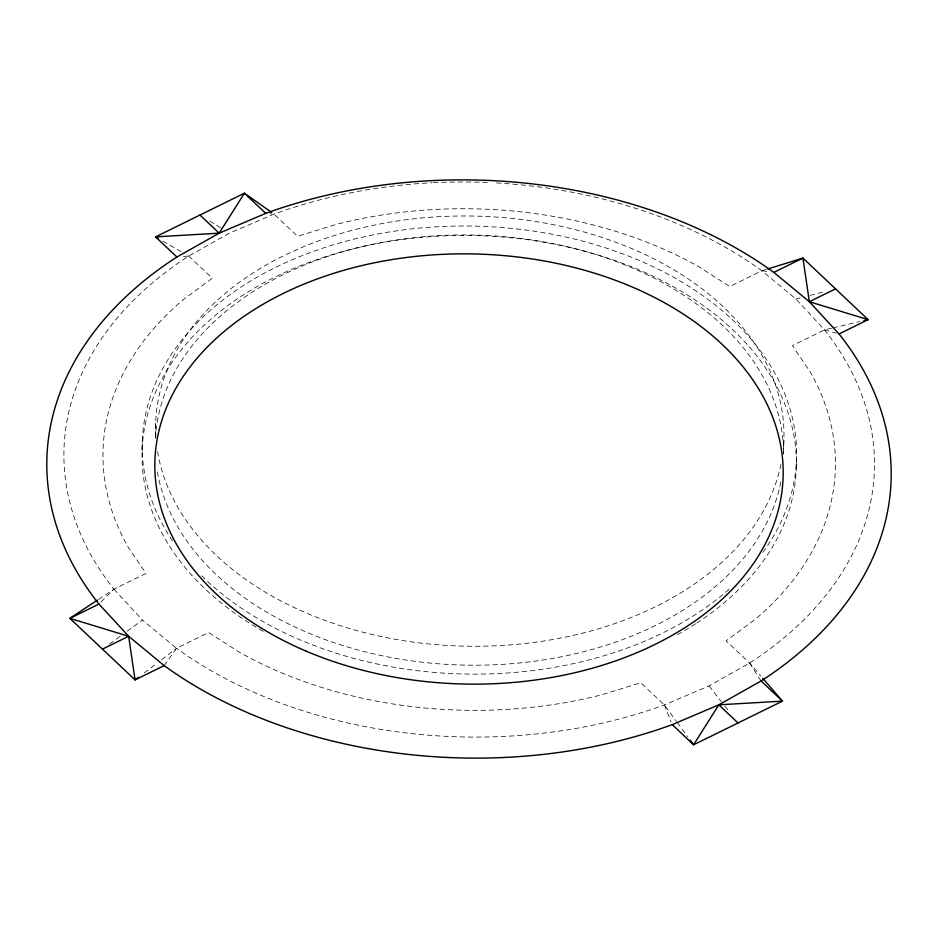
<?xml version="1.0" encoding="UTF-8"?>
<svg xmlns="http://www.w3.org/2000/svg" width="938" height="938" viewBox="0 0 938 938"><rect width="100%" height="100%" fill="white"/><g stroke="black" fill="none" stroke-linecap="round" stroke-linejoin="round"><path stroke-width="0.7" stroke-dasharray="4.69 3.52" d="M142.072 451.119L142.271 441.646M155.685 423.038L155.356 439.066A314.218 215.095 1.2 0 1 475.062 235.039A314.218 215.095 1.2 0 1 783.57 453.933M783.593 453.769L783.898 439.207M796.327 467.945L796.514 458.483M164.162 665.617L176.555 648.275L208.588 632.54L240.093 652.637A366.301 250.751 1.2 0 0 602.114 694.695L640.806 682.747L664.327 704.942L676.38 721.357M100.952 602.067L113.955 589.181L145.988 573.435L127.92 546.737A366.301 250.751 1.2 0 1 183.449 299.48L212.293 278.234L188.773 256.039L186.31 254.62M144.288 672.886L156.963 663.213M161.582 659.707L176.555 648.275A405.357 277.484 1.2 0 0 664.327 704.942L709.022 685.924L749.614 663.025A405.357 277.484 1.2 0 0 824.443 329.883L795.94 298.952L761.844 270.777A405.357 277.484 1.2 0 0 583.835 194.623M109.523 644.007L121.283 635.472M127.169 631.204L142.459 620.1L176.555 648.275M98.455 599.429L113.955 589.181A405.357 277.484 1.2 0 1 188.773 256.039L229.376 233.14L274.072 214.122A405.357 277.484 1.2 0 1 431.996 182.769M765.947 269.511L761.844 270.777L729.811 286.524L698.306 266.427A366.301 250.751 1.2 0 0 336.285 224.37L297.581 236.317L274.072 214.122L269.91 213.747M831.49 328.23L824.443 329.883L792.411 345.618L810.479 372.327A366.301 250.751 1.2 0 1 754.949 619.584L726.106 640.83L749.614 663.025L760.882 676.087M795.94 298.952L800.184 297.874M810.08 295.353L825.639 291.39M832.909 327.901L859.689 321.628M183.496 256.473L188.773 256.039M761.844 270.777L768.503 271.668M824.443 329.883L836.391 333.213M162.931 241.125L181.386 251.783M209.772 221.075L220.793 227.864M113.955 589.181L142.459 620.1M709.022 685.924L721.334 701.636M724.851 706.126L729.248 711.743M677.248 722.53L687.577 736.588M749.614 663.025L761.105 680.976M664.327 704.942L671.198 722.014M433.426 182.699A405.357 277.484 1.2 0 1 490.715 182.64M496.448 182.945A405.357 277.484 1.2 0 1 582.428 194.318M155.919 437.12A314.218 215.095 1.2 0 1 473.409 216.057A314.218 215.095 1.2 0 1 783.265 449.044M780.932 464.427A314.218 215.095 1.2 0 1 463.091 646.118A314.218 215.095 1.2 0 1 157.08 448.376M263.25 631.321A327.233 224.006 1.2 0 1 223.443 308.895A327.233 224.006 1.2 0 1 694.917 299.855A327.233 224.006 1.2 0 1 696.805 623.008M695.574 623.805A327.233 224.006 1.2 0 1 677.107 634.838M172.533 540.956A327.233 224.006 1.2 0 1 474.511 226.117A327.233 224.006 1.2 0 1 761.82 553.819M729.072 589.252A327.233 224.006 1.2 0 1 201.471 575.674M780.815 481.968A314.218 215.095 1.2 0 1 465.776 665.124A314.218 215.095 1.2 0 1 157.103 470.114"/><path stroke-width="1.41" d="M767.319 269.089L802.928 258.091L868.142 319.647L839.053 333.951A422.241 289.045 1.2 0 1 761.105 680.976L718.813 704.825L672.253 724.64A422.241 289.045 1.2 0 1 164.162 665.617L135.072 679.909L69.858 618.353L98.947 604.049A422.241 289.045 1.2 0 1 176.895 257.024L219.187 233.175L244.396 193.205L271.703 212.445M762.758 678.268L782.456 701.132L718.813 704.825L693.604 744.795L672.253 724.64M138.531 677.271L135.072 679.909L128.647 636.269L98.947 604.049M97.271 600.214L69.858 618.353L128.647 636.269L164.162 665.617M176.895 257.024L155.544 236.868L219.187 233.175L265.747 213.36A422.241 289.045 1.2 0 1 773.838 272.383L802.928 258.091L809.353 301.731L839.053 333.951M102.465 649.131L128.647 636.269M773.838 272.383L809.353 301.731L835.535 288.869M863.91 320.644L868.142 319.647L809.353 301.731M158.006 238.287L155.544 236.868L244.396 193.205L265.747 213.36M761.105 680.976L782.456 701.132L693.604 744.795L690.169 740.105M199.97 215.037L219.187 233.175M718.813 704.825L738.03 722.964M306.151 651.148A314.218 215.095 1.2 0 0 783.113 477.079A314.218 215.095 1.2 0 0 317.748 278.762A314.218 215.095 1.2 0 0 306.151 651.148"/></g></svg>
